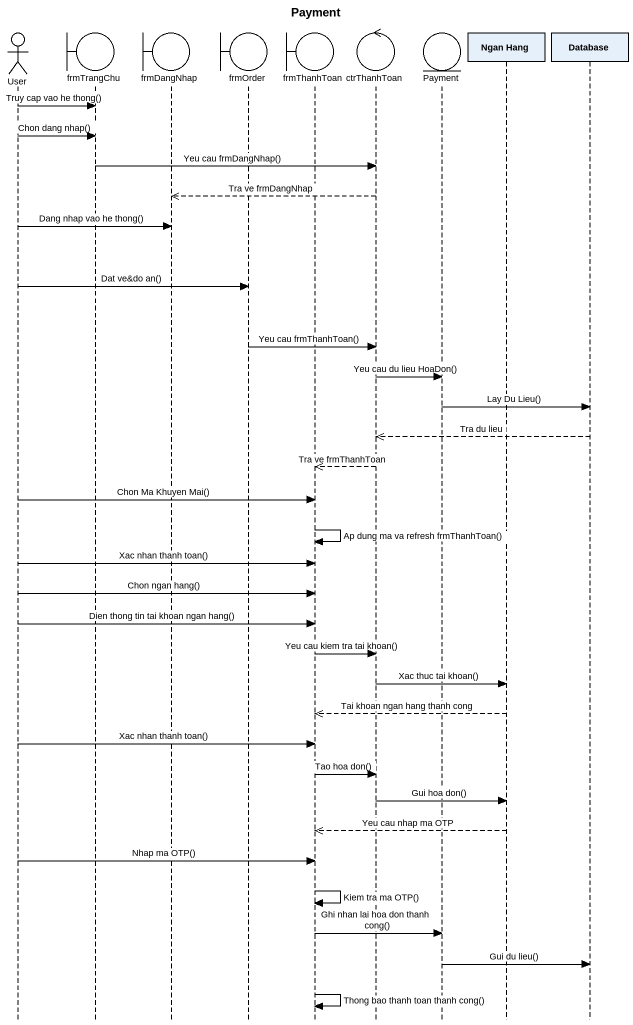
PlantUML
@startuml
title Payment
hide footbox
actor User
boundary frmTrangChu
boundary frmDangNhap
boundary frmOrder
boundary frmThanhToan
control ctrThanhToan
entity Payment
participant "Ngan Hang" as Ngan_Hang
participant "Database" as Database_

User -> frmTrangChu : Truy cap vao he thong()
User -> frmTrangChu : Chon dang nhap()
frmTrangChu -> ctrThanhToan : Yeu cau frmDangNhap()
ctrThanhToan -->> frmDangNhap : Tra ve frmDangNhap
User -> frmDangNhap : Dang nhap vao he thong()
User -> frmOrder : Dat ve&do an()
frmOrder -> ctrThanhToan : Yeu cau frmThanhToan()
ctrThanhToan -> Payment : Yeu cau du lieu HoaDon()
Payment -> Database_ : Lay Du Lieu()
Database_ -->> ctrThanhToan : Tra du lieu
ctrThanhToan -->> frmThanhToan : Tra ve frmThanhToan
User -> frmThanhToan : Chon Ma Khuyen Mai()
frmThanhToan -> frmThanhToan : Ap dung ma va refresh frmThanhToan()
User -> frmThanhToan : Xac nhan thanh toan()
User -> frmThanhToan : Chon ngan hang()
User -> frmThanhToan : Dien thong tin tai khoan ngan hang()
frmThanhToan -> ctrThanhToan : Yeu cau kiem tra tai khoan()
ctrThanhToan -> Ngan_Hang : Xac thuc tai khoan()
Ngan_Hang -->> frmThanhToan : Tai khoan ngan hang thanh cong
User -> frmThanhToan : Xac nhan thanh toan()
frmThanhToan -> ctrThanhToan : Tao hoa don()
ctrThanhToan -> Ngan_Hang : Gui hoa don()
Ngan_Hang -->> frmThanhToan : Yeu cau nhap ma OTP
User -> frmThanhToan : Nhap ma OTP()
frmThanhToan -> frmThanhToan : Kiem tra ma OTP()
frmThanhToan -> Payment : Ghi nhan lai hoa don thanh cong()
Payment -> Database_ : Gui du lieu()
frmThanhToan -> frmThanhToan : Thong bao thanh toan thanh cong()
@enduml
